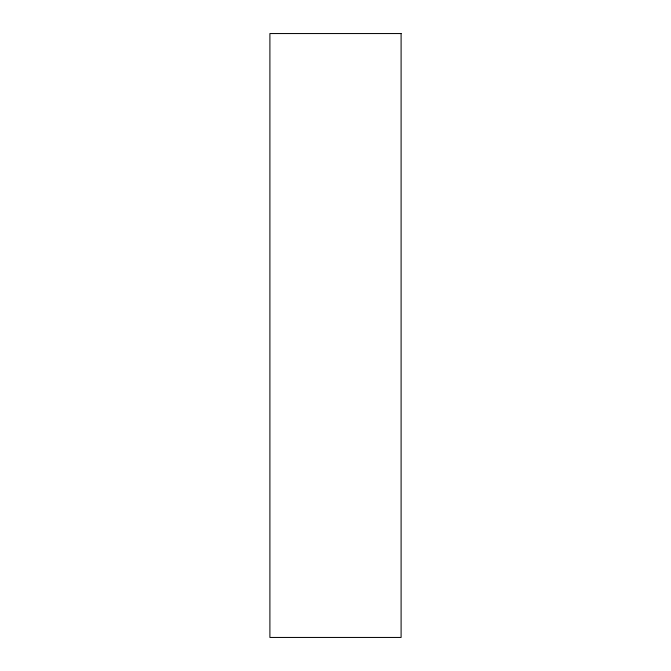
<?xml version="1.0" encoding="UTF-8"?>
<svg xmlns="http://www.w3.org/2000/svg" width="671" height="671" viewBox="0 0 671 671"><rect width="100%" height="100%" fill="white"/><g stroke="black" fill="none" stroke-linecap="round" stroke-linejoin="round"><path stroke-width="1.01" d="M401.099 33.55L269.901 33.55L269.901 637.45L401.099 637.45L401.099 33.55"/></g></svg>
